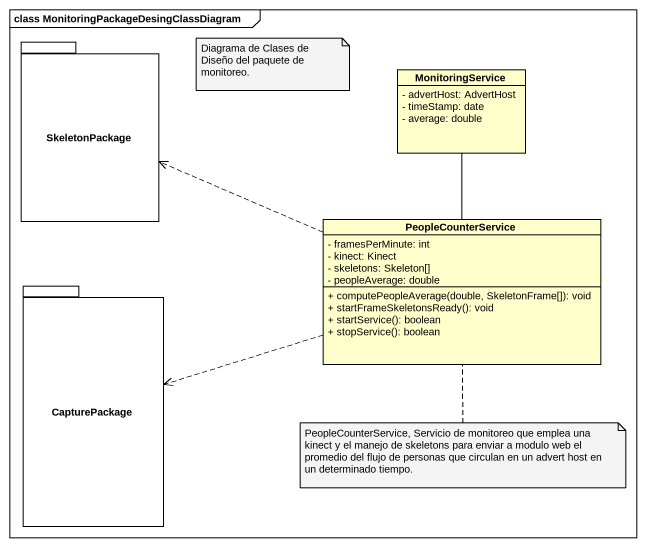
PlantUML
@startuml
mainframe class MonitoringPackageDesingClassDiagram
hide circle
hide empty members
skinparam classAttributeIconSize 0
package SkeletonPackage {
}
class MonitoringService {
  - advertHost: AdvertHost
  - timeStamp: date
  - average: double
}
class PeopleCounterService {
  - framesPerMinute: int
  - kinect: Kinect
  - skeletons: Skeleton[]
  - peopleAverage: double
  + computePeopleAverage(double, SkeletonFrame[]): void
  + startFrameSkeletonsReady(): void
  + startService(): boolean
  + stopService(): boolean
}
package CapturePackage {
}
PeopleCounterService .left.> SkeletonPackage
PeopleCounterService -up- MonitoringService
PeopleCounterService .left.> CapturePackage
note as N1
  Diagrama de Clases de Diseño del paquete de monitoreo.
end note
note bottom of PeopleCounterService : PeopleCounterService, Servicio de monitoreo que emplea una kinect y el manejo de skeletons para enviar a modulo web el promedio del flujo de personas que circulan en un advert host en un determinado tiempo.
@enduml
